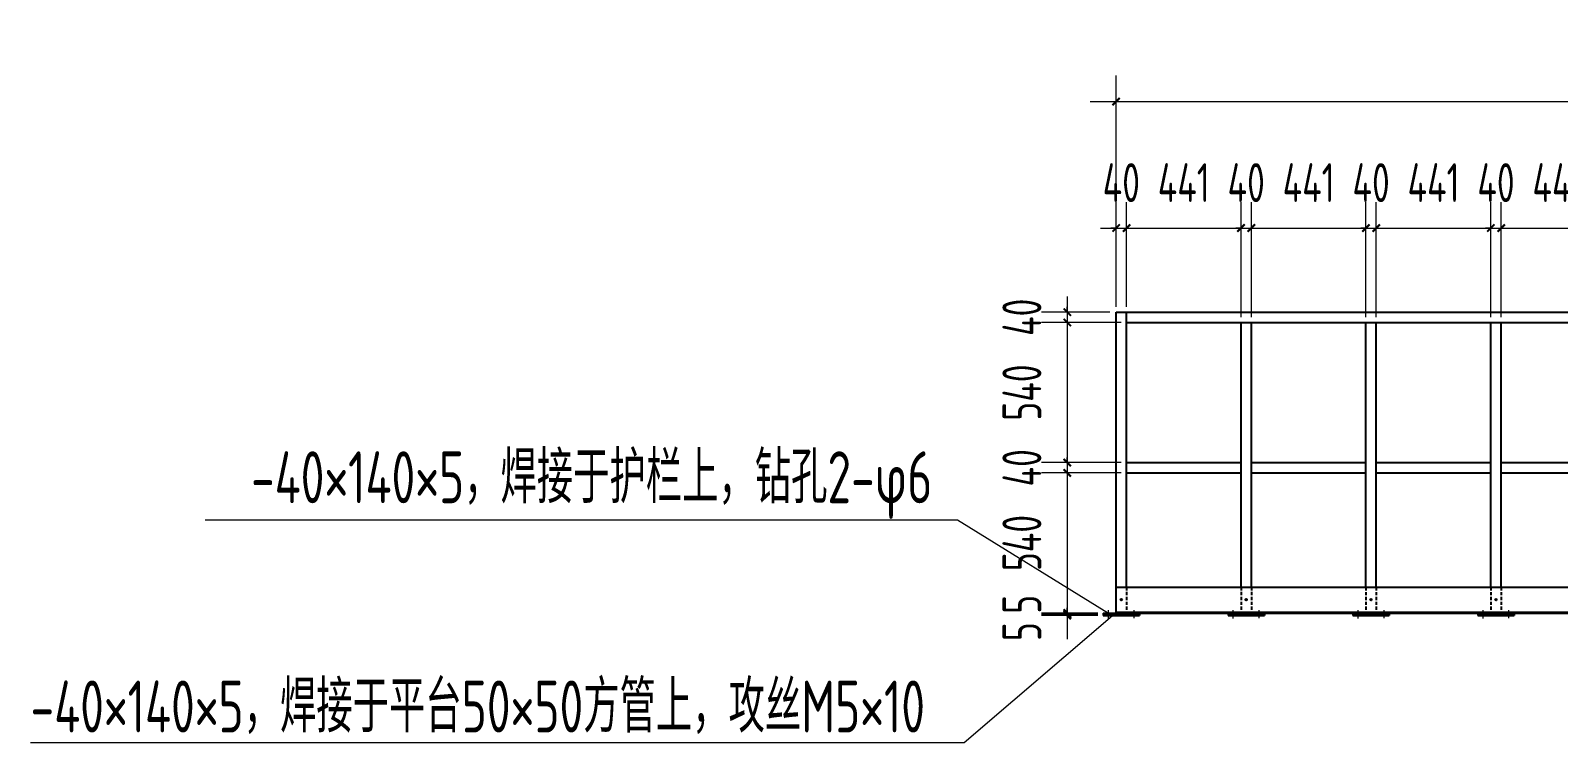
# Model space of a CAD drawing. Extents: x 498328 to 716449, y -893371 to -467753.
# Drawn here: x 542256 to 548145, y -856267 to -853524 of the extents above; entities that cross this region are included whole.
import ezdxf

# ---------------------------------------------------------------- set-up
doc = ezdxf.new("R2010")
doc.units = 0
doc.header["$LTSCALE"] = 1000
doc.header["$PDMODE"] = 35
doc.header["$PDSIZE"] = 20
doc.linetypes.add('2', pattern=[0.375, 0.25, -0.125])
doc.linetypes.add('CENTER', pattern=[2, 1.25, -0.25, 0.25, -0.25])
doc.layers.get('0').update_dxf_attribs({"linetype": 'CONTINUOUS'})
doc.layers.get('Defpoints').update_dxf_attribs({"linetype": 'CONTINUOUS'})
for name, color, linetype in [('01', 7, 'CONTINUOUS'), ('1轮廓实线层', 7, 'CONTINUOUS'), ('AXIS', 251, 'CENTER'), ('DIM', 3, 'CONTINUOUS'), ('PUB_TEXT', 7, 'CONTINUOUS'), ('焊缝', 1, 'CONTINUOUS')]:
    doc.layers.add(name, color=color, linetype=linetype)
doc.styles.add('TSSD_DIMENSION', font='Tssdeng.shx', dxfattribs={"width": 0.7, "bigfont": 'hztxt.shx'})
doc.styles.add('TSSD_REIN', font='Tssdeng.shx', dxfattribs={"width": 0.7, "bigfont": 'hztxt.shx'})
doc.dimstyles.new('TSSD_100_100$0', dxfattribs={"dimtxt": 380, "dimasz": 100, "dimexe": 100, "dimexo": 250, "dimgap": 50, "dimtad": 1, "dimdec": 0, "dimzin": 0, "dimdsep": 46, "dimtxsty": 'TSSD_DIMENSION', "dimblk": 'ARCHTICK', "dimblk1": 'ARCHTICK', "dimblk2": 'ARCHTICK', "dimsah": 1, "dimcen": 0, "dimdle": 100, "dimclrt": 7, "dimadec": 0, "dimazin": 0, "dimtfac": 1, "dimtdec": 0, "dimtix": 1, "dimtmove": 2, "dimatfit": 3, "dimldrblk": 'ARCHTICK', "dimfxl": 0, "dimtolj": 1, "dimtzin": 0, "dimarcsym": 0})

# ---------------------------------------------------------------- blocks, each defined once
blk = doc.blocks.new('_ARCHTICK')
at = {"color": 0, "const_width": 0.4}
blk.add_lwpolyline([(-0.71, -0.71), (0.71, 0.71)], dxfattribs=at)
blk = doc.blocks.new('*D671')
at = {"layer": 'Defpoints', "color": 0, "transparency": 16777216}
for p in [(546479.8, -854284.7), (546439.8, -854608.6), (546479.8, -854608.6)]:
    blk.add_point(p, dxfattribs=at)
at = {"layer": 'DIM', "color": 0, "lineweight": 9, "transparency": 16777216}
for p, q in [((546439.8, -854588.6), (546439.8, -854184.7)), ((546479.8, -854588.6), (546479.8, -854184.7)), ((546439.8, -854284.7), (546419.8, -854284.7)), ((546439.8, -854284.7), (546479.8, -854284.7)), ((546479.8, -854284.7), (546499.8, -854284.7))]:
    blk.add_line(p, q, dxfattribs=at)
at = {"layer": 'DIM', "color": 0, "lineweight": 9, "transparency": 16777216, "xscale": 20, "yscale": 20, "zscale": 20}
blk.add_blockref('_ARCHTICK', (546439.8, -854284.7), dxfattribs=at)
at = {"layer": 'DIM', "color": 0, "lineweight": 9, "transparency": 16777216, "xscale": 20, "yscale": 20, "zscale": 20, "rotation": 180}
blk.add_blockref('_ARCHTICK', (546479.8, -854284.7), dxfattribs=at)
at = {"layer": 'DIM', "color": 7, "lineweight": 20, "transparency": 16777216, "insert": (546459.8, -854109.7), "char_height": 150, "attachment_point": 5, "style": 'TSSD_DIMENSION'}
blk.add_mtext('\\A1;40', dxfattribs=at)
blk = doc.blocks.new('*D672')
at = {"layer": 'Defpoints', "color": 0, "transparency": 16777216}
for p in [(546921.1, -854284.7), (546479.8, -854608.6), (546921.1, -854648.6)]:
    blk.add_point(p, dxfattribs=at)
at = {"layer": 'DIM', "color": 0, "lineweight": 9, "transparency": 16777216}
for p, q in [((546479.8, -854588.6), (546479.8, -854184.7)), ((546921.1, -854628.6), (546921.1, -854184.7)), ((546379.8, -854284.7), (547021.1, -854284.7))]:
    blk.add_line(p, q, dxfattribs=at)
at = {"layer": 'DIM', "color": 0, "lineweight": 9, "transparency": 16777216, "xscale": 20, "yscale": 20, "zscale": 20, "rotation": 180}
blk.add_blockref('_ARCHTICK', (546479.8, -854284.7), dxfattribs=at)
at = {"layer": 'DIM', "color": 0, "lineweight": 9, "transparency": 16777216, "xscale": 20, "yscale": 20, "zscale": 20}
blk.add_blockref('_ARCHTICK', (546921.1, -854284.7), dxfattribs=at)
at = {"layer": 'DIM', "color": 7, "lineweight": 20, "transparency": 16777216, "insert": (546700.5, -854109.7), "char_height": 150, "attachment_point": 5, "style": 'TSSD_DIMENSION'}
blk.add_mtext('\\A1;441', dxfattribs=at)
blk = doc.blocks.new('*D673')
at = {"layer": 'Defpoints', "color": 0, "transparency": 16777216}
for p in [(546961.1, -854284.7), (546921.1, -854648.6), (546961.1, -854648.6)]:
    blk.add_point(p, dxfattribs=at)
at = {"layer": 'DIM', "color": 0, "lineweight": 9, "transparency": 16777216}
for p, q in [((546921.1, -854628.6), (546921.1, -854184.7)), ((546961.1, -854628.6), (546961.1, -854184.7)), ((546921.1, -854284.7), (546901.1, -854284.7)), ((546921.1, -854284.7), (546961.1, -854284.7)), ((546961.1, -854284.7), (546981.1, -854284.7))]:
    blk.add_line(p, q, dxfattribs=at)
at = {"layer": 'DIM', "color": 0, "lineweight": 9, "transparency": 16777216, "xscale": 20, "yscale": 20, "zscale": 20}
blk.add_blockref('_ARCHTICK', (546921.1, -854284.7), dxfattribs=at)
at = {"layer": 'DIM', "color": 0, "lineweight": 9, "transparency": 16777216, "xscale": 20, "yscale": 20, "zscale": 20, "rotation": 180}
blk.add_blockref('_ARCHTICK', (546961.1, -854284.7), dxfattribs=at)
at = {"layer": 'DIM', "color": 7, "lineweight": 20, "transparency": 16777216, "insert": (546941.1, -854109.7), "char_height": 150, "attachment_point": 5, "style": 'TSSD_DIMENSION'}
blk.add_mtext('\\A1;40', dxfattribs=at)
blk = doc.blocks.new('*D674')
at = {"layer": 'Defpoints', "color": 0, "transparency": 16777216}
for p in [(547402.5, -854284.7), (546961.1, -854648.6), (547402.5, -854648.6)]:
    blk.add_point(p, dxfattribs=at)
at = {"layer": 'DIM', "color": 0, "lineweight": 9, "transparency": 16777216}
for p, q in [((546961.1, -854628.6), (546961.1, -854184.7)), ((547402.5, -854628.6), (547402.5, -854184.7)), ((546861.1, -854284.7), (547502.5, -854284.7))]:
    blk.add_line(p, q, dxfattribs=at)
at = {"layer": 'DIM', "color": 0, "lineweight": 9, "transparency": 16777216, "xscale": 20, "yscale": 20, "zscale": 20, "rotation": 180}
blk.add_blockref('_ARCHTICK', (546961.1, -854284.7), dxfattribs=at)
at = {"layer": 'DIM', "color": 0, "lineweight": 9, "transparency": 16777216, "xscale": 20, "yscale": 20, "zscale": 20}
blk.add_blockref('_ARCHTICK', (547402.5, -854284.7), dxfattribs=at)
at = {"layer": 'DIM', "color": 7, "lineweight": 20, "transparency": 16777216, "insert": (547181.8, -854109.7), "char_height": 150, "attachment_point": 5, "style": 'TSSD_DIMENSION'}
blk.add_mtext('\\A1;441', dxfattribs=at)
blk = doc.blocks.new('*D675')
at = {"layer": 'Defpoints', "color": 0, "transparency": 16777216}
for p in [(547442.5, -854284.7), (547402.5, -854648.6), (547442.5, -854648.6)]:
    blk.add_point(p, dxfattribs=at)
at = {"layer": 'DIM', "color": 0, "lineweight": 9, "transparency": 16777216}
for p, q in [((547402.5, -854628.6), (547402.5, -854184.7)), ((547442.5, -854628.6), (547442.5, -854184.7)), ((547402.5, -854284.7), (547382.5, -854284.7)), ((547402.5, -854284.7), (547442.5, -854284.7)), ((547442.5, -854284.7), (547462.5, -854284.7))]:
    blk.add_line(p, q, dxfattribs=at)
at = {"layer": 'DIM', "color": 0, "lineweight": 9, "transparency": 16777216, "xscale": 20, "yscale": 20, "zscale": 20}
blk.add_blockref('_ARCHTICK', (547402.5, -854284.7), dxfattribs=at)
at = {"layer": 'DIM', "color": 0, "lineweight": 9, "transparency": 16777216, "xscale": 20, "yscale": 20, "zscale": 20, "rotation": 180}
blk.add_blockref('_ARCHTICK', (547442.5, -854284.7), dxfattribs=at)
at = {"layer": 'DIM', "color": 7, "lineweight": 20, "transparency": 16777216, "insert": (547422.5, -854109.7), "char_height": 150, "attachment_point": 5, "style": 'TSSD_DIMENSION'}
blk.add_mtext('\\A1;40', dxfattribs=at)
blk = doc.blocks.new('*D676')
at = {"layer": 'Defpoints', "color": 0, "transparency": 16777216}
for p in [(547883.9, -854284.7), (547442.5, -854648.6), (547883.9, -854648.6)]:
    blk.add_point(p, dxfattribs=at)
at = {"layer": 'DIM', "color": 0, "lineweight": 9, "transparency": 16777216}
for p, q in [((547442.5, -854628.6), (547442.5, -854184.7)), ((547883.9, -854628.6), (547883.9, -854184.7)), ((547342.5, -854284.7), (547983.9, -854284.7))]:
    blk.add_line(p, q, dxfattribs=at)
at = {"layer": 'DIM', "color": 0, "lineweight": 9, "transparency": 16777216, "xscale": 20, "yscale": 20, "zscale": 20, "rotation": 180}
blk.add_blockref('_ARCHTICK', (547442.5, -854284.7), dxfattribs=at)
at = {"layer": 'DIM', "color": 0, "lineweight": 9, "transparency": 16777216, "xscale": 20, "yscale": 20, "zscale": 20}
blk.add_blockref('_ARCHTICK', (547883.9, -854284.7), dxfattribs=at)
at = {"layer": 'DIM', "color": 7, "lineweight": 20, "transparency": 16777216, "insert": (547663.2, -854109.7), "char_height": 150, "attachment_point": 5, "style": 'TSSD_DIMENSION'}
blk.add_mtext('\\A1;441', dxfattribs=at)
blk = doc.blocks.new('*D677')
at = {"layer": 'Defpoints', "color": 0, "transparency": 16777216}
for p in [(547923.9, -854284.7), (547883.9, -854648.6), (547923.9, -854648.6)]:
    blk.add_point(p, dxfattribs=at)
at = {"layer": 'DIM', "color": 0, "lineweight": 9, "transparency": 16777216}
for p, q in [((547883.9, -854628.6), (547883.9, -854184.7)), ((547923.9, -854628.6), (547923.9, -854184.7)), ((547883.9, -854284.7), (547863.9, -854284.7)), ((547883.9, -854284.7), (547923.9, -854284.7)), ((547923.9, -854284.7), (547943.9, -854284.7))]:
    blk.add_line(p, q, dxfattribs=at)
at = {"layer": 'DIM', "color": 0, "lineweight": 9, "transparency": 16777216, "xscale": 20, "yscale": 20, "zscale": 20}
blk.add_blockref('_ARCHTICK', (547883.9, -854284.7), dxfattribs=at)
at = {"layer": 'DIM', "color": 0, "lineweight": 9, "transparency": 16777216, "xscale": 20, "yscale": 20, "zscale": 20, "rotation": 180}
blk.add_blockref('_ARCHTICK', (547923.9, -854284.7), dxfattribs=at)
at = {"layer": 'DIM', "color": 7, "lineweight": 20, "transparency": 16777216, "insert": (547903.9, -854109.7), "char_height": 150, "attachment_point": 5, "style": 'TSSD_DIMENSION'}
blk.add_mtext('\\A1;40', dxfattribs=at)
blk = doc.blocks.new('*D678')
at = {"layer": 'Defpoints', "color": 0, "transparency": 16777216}
for p in [(548365.2, -854284.7), (547923.9, -854648.6), (548365.2, -854648.6)]:
    blk.add_point(p, dxfattribs=at)
at = {"layer": 'DIM', "color": 0, "lineweight": 9, "transparency": 16777216}
for p, q in [((547923.9, -854628.6), (547923.9, -854184.7)), ((548365.2, -854628.6), (548365.2, -854184.7)), ((547823.9, -854284.7), (548465.2, -854284.7))]:
    blk.add_line(p, q, dxfattribs=at)
at = {"layer": 'DIM', "color": 0, "lineweight": 9, "transparency": 16777216, "xscale": 20, "yscale": 20, "zscale": 20, "rotation": 180}
blk.add_blockref('_ARCHTICK', (547923.9, -854284.7), dxfattribs=at)
at = {"layer": 'DIM', "color": 0, "lineweight": 9, "transparency": 16777216, "xscale": 20, "yscale": 20, "zscale": 20}
blk.add_blockref('_ARCHTICK', (548365.2, -854284.7), dxfattribs=at)
at = {"layer": 'DIM', "color": 7, "lineweight": 20, "transparency": 16777216, "insert": (548144.5, -854109.7), "char_height": 150, "attachment_point": 5, "style": 'TSSD_DIMENSION'}
blk.add_mtext('\\A1;441', dxfattribs=at)
blk = doc.blocks.new('*D694')
at = {"layer": 'Defpoints', "color": 0, "transparency": 16777216}
for p in [(546435.4, -854608.6), (546251.5, -854648.6), (546479.8, -854648.6)]:
    blk.add_point(p, dxfattribs=at)
at = {"layer": 'DIM', "color": 0, "lineweight": 9, "transparency": 16777216}
for p, q in [((546415.4, -854608.6), (546151.5, -854608.6)), ((546251.5, -854608.6), (546251.5, -854588.6)), ((546251.5, -854608.6), (546251.5, -854648.6)), ((546459.8, -854648.6), (546151.5, -854648.6)), ((546251.5, -854648.6), (546251.5, -854668.6))]:
    blk.add_line(p, q, dxfattribs=at)
at = {"layer": 'DIM', "color": 0, "lineweight": 9, "transparency": 16777216, "xscale": 20, "yscale": 20, "zscale": 20}
for p, rotation in [((546251.5, -854608.6), 270), ((546251.5, -854648.6), 90)]:
    blk.add_blockref('_ARCHTICK', p, dxfattribs=dict(at, rotation=rotation))
at = {"layer": 'DIM', "color": 7, "lineweight": 20, "transparency": 16777216, "insert": (546076.5, -854628.6), "char_height": 150, "attachment_point": 5, "rotation": 90, "style": 'TSSD_DIMENSION'}
blk.add_mtext('\\A1;40', dxfattribs=at)
blk = doc.blocks.new('*D695')
at = {"layer": 'Defpoints', "color": 0, "transparency": 16777216}
for p in [(546479.8, -854648.6), (546251.5, -855188.6), (546479.8, -855188.6)]:
    blk.add_point(p, dxfattribs=at)
at = {"layer": 'DIM', "color": 0, "lineweight": 9, "transparency": 16777216}
for p, q in [((546251.5, -854548.6), (546251.5, -855288.6)), ((546459.8, -854648.6), (546151.5, -854648.6)), ((546459.8, -855188.6), (546151.5, -855188.6))]:
    blk.add_line(p, q, dxfattribs=at)
at = {"layer": 'DIM', "color": 0, "lineweight": 9, "transparency": 16777216, "xscale": 20, "yscale": 20, "zscale": 20}
for p, rotation in [((546251.5, -854648.6), 90), ((546251.5, -855188.6), 270)]:
    blk.add_blockref('_ARCHTICK', p, dxfattribs=dict(at, rotation=rotation))
at = {"layer": 'DIM', "color": 7, "lineweight": 20, "transparency": 16777216, "insert": (546076.5, -854918.6), "char_height": 150, "attachment_point": 5, "rotation": 90, "style": 'TSSD_DIMENSION'}
blk.add_mtext('\\A1;540', dxfattribs=at)
blk = doc.blocks.new('*D696')
at = {"layer": 'Defpoints', "color": 0, "transparency": 16777216}
for p in [(546251.5, -855228.6), (546479.8, -855188.6), (546479.8, -855228.6)]:
    blk.add_point(p, dxfattribs=at)
at = {"layer": 'DIM', "color": 0, "lineweight": 9, "transparency": 16777216}
for p, q in [((546251.5, -855188.6), (546251.5, -855168.6)), ((546459.8, -855188.6), (546151.5, -855188.6)), ((546459.8, -855228.6), (546151.5, -855228.6)), ((546251.5, -855188.6), (546251.5, -855228.6)), ((546251.5, -855228.6), (546251.5, -855248.6))]:
    blk.add_line(p, q, dxfattribs=at)
at = {"layer": 'DIM', "color": 0, "lineweight": 9, "transparency": 16777216, "xscale": 20, "yscale": 20, "zscale": 20}
for p, rotation in [((546251.5, -855188.6), 270), ((546251.5, -855228.6), 90)]:
    blk.add_blockref('_ARCHTICK', p, dxfattribs=dict(at, rotation=rotation))
at = {"layer": 'DIM', "color": 7, "lineweight": 20, "transparency": 16777216, "insert": (546076.5, -855208.6), "char_height": 150, "attachment_point": 5, "rotation": 90, "style": 'TSSD_DIMENSION'}
blk.add_mtext('\\A1;40', dxfattribs=at)
blk = doc.blocks.new('*D697')
at = {"layer": 'Defpoints', "color": 0, "transparency": 16777216}
for p in [(546479.8, -855228.6), (546251.5, -855768.4), (546389.8, -855768.4)]:
    blk.add_point(p, dxfattribs=at)
at = {"layer": 'DIM', "color": 0, "lineweight": 9, "transparency": 16777216}
for p, q in [((546251.5, -855128.6), (546251.5, -855868.4)), ((546459.8, -855228.6), (546151.5, -855228.6)), ((546369.8, -855768.4), (546151.5, -855768.4))]:
    blk.add_line(p, q, dxfattribs=at)
at = {"layer": 'DIM', "color": 0, "lineweight": 9, "transparency": 16777216, "xscale": 20, "yscale": 20, "zscale": 20}
for p, rotation in [((546251.5, -855228.6), 90), ((546251.5, -855768.4), 270)]:
    blk.add_blockref('_ARCHTICK', p, dxfattribs=dict(at, rotation=rotation))
at = {"layer": 'DIM', "color": 7, "lineweight": 20, "transparency": 16777216, "insert": (546076.5, -855498.5), "char_height": 150, "attachment_point": 5, "rotation": 90, "style": 'TSSD_DIMENSION'}
blk.add_mtext('\\A1;540', dxfattribs=at)
blk = doc.blocks.new('*D698')
at = {"layer": 'Defpoints', "color": 0, "transparency": 16777216}
for p in [(546251.5, -855773.4), (546389.8, -855768.4), (546389.8, -855773.4)]:
    blk.add_point(p, dxfattribs=at)
at = {"layer": 'DIM', "color": 0, "lineweight": 9, "transparency": 16777216}
for p, q in [((546251.5, -855768.4), (546251.5, -855748.4)), ((546369.8, -855768.4), (546151.5, -855768.4)), ((546369.8, -855773.4), (546151.5, -855773.4)), ((546251.5, -855768.4), (546251.5, -855773.4)), ((546251.5, -855773.4), (546251.5, -855793.4))]:
    blk.add_line(p, q, dxfattribs=at)
at = {"layer": 'DIM', "color": 0, "lineweight": 9, "transparency": 16777216, "xscale": 20, "yscale": 20, "zscale": 20}
for p, rotation in [((546251.5, -855768.4), 270), ((546251.5, -855773.4), 90)]:
    blk.add_blockref('_ARCHTICK', p, dxfattribs=dict(at, rotation=rotation))
at = {"layer": 'DIM', "color": 7, "lineweight": 20, "transparency": 16777216, "insert": (546076.5, -855734.8), "char_height": 150, "attachment_point": 5, "rotation": 90, "style": 'TSSD_DIMENSION'}
blk.add_mtext('\\A1;5', dxfattribs=at)
blk = doc.blocks.new('*D699')
at = {"layer": 'Defpoints', "color": 0, "transparency": 16777216}
for p in [(546251.5, -855778.4), (546389.7, -855778.4), (546389.8, -855773.4)]:
    blk.add_point(p, dxfattribs=at)
at = {"layer": 'DIM', "color": 0, "lineweight": 9, "transparency": 16777216}
for p, q in [((546251.5, -855773.4), (546251.5, -855753.4)), ((546369.8, -855773.4), (546151.5, -855773.4)), ((546369.7, -855778.4), (546151.5, -855778.4)), ((546251.5, -855773.4), (546251.5, -855778.4)), ((546251.5, -855778.4), (546251.5, -855798.4))]:
    blk.add_line(p, q, dxfattribs=at)
at = {"layer": 'DIM', "color": 0, "lineweight": 9, "transparency": 16777216, "xscale": 20, "yscale": 20, "zscale": 20}
for p, rotation in [((546251.5, -855773.4), 270), ((546251.5, -855778.4), 90)]:
    blk.add_blockref('_ARCHTICK', p, dxfattribs=dict(at, rotation=rotation))
at = {"layer": 'DIM', "color": 7, "lineweight": 20, "transparency": 16777216, "insert": (546076.5, -855840.1), "char_height": 150, "attachment_point": 5, "rotation": 90, "style": 'TSSD_DIMENSION'}
blk.add_mtext('\\A1;5', dxfattribs=at)
blk = doc.blocks.new('*D706')
at = {"layer": 'Defpoints', "color": 0, "transparency": 16777216}
for p in [(551774.7, -853797.2), (546439.8, -854608.6), (551774.7, -854608.6)]:
    blk.add_point(p, dxfattribs=at)
at = {"layer": 'DIM', "color": 0, "lineweight": 9, "transparency": 16777216}
for p, q in [((546439.8, -854588.6), (546439.8, -853697.2)), ((551774.7, -854588.6), (551774.7, -853697.2)), ((546339.8, -853797.2), (551874.7, -853797.2))]:
    blk.add_line(p, q, dxfattribs=at)
at = {"layer": 'DIM', "color": 0, "lineweight": 9, "transparency": 16777216, "xscale": 20, "yscale": 20, "zscale": 20, "rotation": 180}
blk.add_blockref('_ARCHTICK', (546439.8, -853797.2), dxfattribs=at)
at = {"layer": 'DIM', "color": 0, "lineweight": 9, "transparency": 16777216, "xscale": 20, "yscale": 20, "zscale": 20}
blk.add_blockref('_ARCHTICK', (551774.7, -853797.2), dxfattribs=at)
at = {"layer": 'DIM', "color": 7, "lineweight": 20, "transparency": 16777216, "insert": (549107.3, -853622.2), "char_height": 150, "attachment_point": 5, "style": 'TSSD_DIMENSION'}
blk.add_mtext('\\A1;5335', dxfattribs=at)

msp = doc.modelspace()

# ---------------------------------------------------------------- linework, layer by layer
at = {"layer": '01', "color": 8, "lineweight": 9}
for p, q in [((542929.3, -855409.1), (545827.9, -855409.1)), ((545827.9, -855409.1), (546409.8, -855768.2)), ((545854.3, -856266.9), (546425.5, -855778.3)), ((542255.7, -856266.9), (545854.3, -856266.9))]:
    msp.add_line(p, q, dxfattribs=at)
at = {"layer": '1轮廓实线层', "color": 8, "linetype": '2', "ltscale": 0.05}
for p, q in [((546479.8, -855668.4), (546479.8, -855765.4)), ((546921.1, -855668.4), (546921.1, -855765.4)), ((546961.1, -855668.4), (546961.1, -855765.4)), ((547402.5, -855668.5), (547402.5, -855765.5)), ((547442.5, -855668.5), (547442.5, -855765.5)), ((547883.9, -855668.5), (547883.9, -855765.5)), ((547923.9, -855668.5), (547923.9, -855765.5))]:
    msp.add_line(p, q, dxfattribs=at)
at = {"layer": 'AXIS', "lineweight": 20}
for p, q in [((546409.8, -855788.7), (546409.8, -855757.7)), ((546509.8, -855788.6), (546509.8, -855757.6)), ((546891.1, -855788.7), (546891.1, -855757.7)), ((546991.2, -855788.6), (546991.2, -855757.6)), ((547372.5, -855788.7), (547372.5, -855757.7)), ((547472.5, -855788.6), (547472.5, -855757.6)), ((547853.8, -855788.7), (547853.8, -855757.7)), ((547953.9, -855788.6), (547953.9, -855757.6))]:
    msp.add_line(p, q, dxfattribs=at)
at = {"layer": '焊缝', "color": 0}
for p, q in [((546439.8, -854608.6), (551774.7, -854608.6)), ((546439.8, -855768.6), (546439.8, -854608.6)), ((546479.8, -855668.4), (546479.8, -854608.6)), ((546479.8, -854648.6), (551734.7, -854648.6)), ((546921.1, -855668.4), (546921.1, -854648.6)), ((546961.1, -855668.4), (546961.1, -854648.6)), ((547402.5, -855668.5), (547402.5, -854648.6)), ((547442.5, -855668.5), (547442.5, -854648.6)), ((547883.9, -855668.5), (547883.9, -854648.6)), ((547923.9, -855668.5), (547923.9, -854648.6)), ((546479.8, -855188.6), (546921.1, -855188.6)), ((546479.8, -855228.6), (546921.1, -855228.6)), ((546961.1, -855188.6), (547402.5, -855188.6)), ((546961.1, -855228.6), (547402.5, -855228.6)), ((547442.5, -855188.6), (547883.9, -855188.6)), ((547442.5, -855228.6), (547883.9, -855228.6)), ((547923.9, -855188.6), (548365.2, -855188.6)), ((547923.9, -855228.6), (548365.2, -855228.6)), ((546389.8, -855768.4), (546529.8, -855768.4)), ((546389.8, -855768.4), (546389.8, -855778.4)), ((546389.8, -855773.4), (546529.8, -855773.4)), ((546389.8, -855778.4), (546529.8, -855778.4)), ((546529.8, -855768.4), (546529.8, -855778.4)), ((546871.1, -855768.4), (547011.1, -855768.4)), ((546871.1, -855768.4), (546871.1, -855778.4)), ((546871.1, -855773.4), (547011.1, -855773.4)), ((546871.1, -855778.4), (547011.1, -855778.4)), ((547011.1, -855768.4), (547011.1, -855778.4)), ((547352.5, -855768.4), (547492.5, -855768.4)), ((547352.5, -855768.4), (547352.5, -855778.4)), ((547352.5, -855773.4), (547492.5, -855773.4)), ((547352.5, -855778.4), (547492.5, -855778.4)), ((547492.5, -855768.4), (547492.5, -855778.4)), ((547833.9, -855768.4), (547973.9, -855768.4)), ((547833.9, -855768.4), (547833.9, -855778.4)), ((547833.9, -855773.4), (547973.9, -855773.4)), ((547833.9, -855778.4), (547973.9, -855778.4)), ((547973.9, -855768.4), (547973.9, -855778.4))]:
    msp.add_line(p, q, dxfattribs=at)
at = {"layer": '焊缝', "color": 7, "true_color": 0xffffff}
for p, q in [((546439.8, -855668.4), (551774.7, -855668.6)), ((546439.8, -855765.4), (551774.7, -855765.6)), ((546439.8, -855768.4), (551774.7, -855768.6))]:
    msp.add_line(p, q, dxfattribs=at)
at = {"layer": '焊缝', "color": 0, "const_width": 6}
for points in [[(546409.8, -855768.4), (546409.8, -855778.4)], [(546509.8, -855768.4), (546509.8, -855778.4)], [(546891.1, -855768.4), (546891.1, -855778.4)], [(546991.2, -855768.4), (546991.2, -855778.4)], [(547372.5, -855768.4), (547372.5, -855778.4)], [(547472.5, -855768.4), (547472.5, -855778.4)], [(547853.8, -855768.4), (547853.8, -855778.4)], [(547953.9, -855768.4), (547953.9, -855778.4)]]:
    msp.add_lwpolyline(points, dxfattribs=at)
at = {"layer": '焊缝', "color": 7, "true_color": 0xffffff}
for centre in [(546459.8, -855716.9), (546941.1, -855716.9), (547422.5, -855717), (547903.9, -855717)]:
    msp.add_circle(centre, 3, dxfattribs=at)

# ---------------------------------------------------------------- texts
at = {"layer": 'PUB_TEXT', "lineweight": 15, "style": 'TSSD_REIN', "width": 0.7}
for s, p in [('-40×140×5，焊接于护栏上，钻孔2-φ6', (543105.5, -855345.1)), ('-40×140×5，焊接于平台50×50方管上，攻丝M5×10', (542255.7, -856228.4))]:
    msp.add_text(s, height=200, dxfattribs=at).set_placement(p)

# ---------------------------------------------------------------- dimensions: what is measured, and where the dimension line sits
at = {"layer": 'DIM', "lineweight": 20}
for base, p1, p2, picture, middle in [((551774.7, -853797.2), (546439.8, -854608.6), (551774.7, -854608.6), '*D706', (549107.3, -853622.2)), ((546479.8, -854284.7), (546439.8, -854608.6), (546479.8, -854608.6), '*D671', (546459.8, -854109.7)), ((546921.1, -854284.7), (546479.8, -854608.6), (546921.1, -854648.6), '*D672', (546700.5, -854109.7)), ((546961.1, -854284.7), (546921.1, -854648.6), (546961.1, -854648.6), '*D673', (546941.1, -854109.7)), ((547402.5, -854284.7), (546961.1, -854648.6), (547402.5, -854648.6), '*D674', (547181.8, -854109.7)), ((547442.5, -854284.7), (547402.5, -854648.6), (547442.5, -854648.6), '*D675', (547422.5, -854109.7)), ((547883.9, -854284.7), (547442.5, -854648.6), (547883.9, -854648.6), '*D676', (547663.2, -854109.7)), ((547923.9, -854284.7), (547883.9, -854648.6), (547923.9, -854648.6), '*D677', (547903.9, -854109.7)), ((548365.2, -854284.7), (547923.9, -854648.6), (548365.2, -854648.6), '*D678', (548144.5, -854109.7))]:
    dim = msp.add_linear_dim(base=base, p1=p1, p2=p2, dimstyle='TSSD_100_100$0', override={"dimtxt": 150, "dimasz": 20, "dimexo": 20, "dimgap": 100, "dimsah": 0, "dimatfit": 0, "dimlwd": 9, "dimlwe": 9}, dxfattribs=at)
    dim.commit()
    dim.dimension.update_dxf_attribs({"geometry": picture, "text_midpoint": middle})
for base, p1, p2, picture, middle in [((546251.5, -854648.6), (546435.4, -854608.6), (546479.8, -854648.6), '*D694', (546076.5, -854628.6)), ((546251.5, -855188.6), (546479.8, -854648.6), (546479.8, -855188.6), '*D695', (546076.5, -854918.6)), ((546251.5, -855228.6), (546479.8, -855188.6), (546479.8, -855228.6), '*D696', (546076.5, -855208.6)), ((546251.5, -855768.4), (546479.8, -855228.6), (546389.8, -855768.4), '*D697', (546076.5, -855498.5))]:
    dim = msp.add_linear_dim(base=base, p1=p1, p2=p2, angle=90, dimstyle='TSSD_100_100$0', override={"dimtxt": 150, "dimasz": 20, "dimexo": 20, "dimgap": 100, "dimsah": 0, "dimatfit": 0, "dimlwd": 9, "dimlwe": 9}, dxfattribs=at)
    dim.commit()
    dim.dimension.update_dxf_attribs({"geometry": picture, "text_midpoint": middle})
for base, p1, p2, picture, middle in [((546251.5, -855773.4), (546389.8, -855768.4), (546389.8, -855773.4), '*D698', (546076.5, -855734.8)), ((546251.5, -855778.4), (546389.8, -855773.4), (546389.7, -855778.4), '*D699', (546076.5, -855840.1))]:
    dim = msp.add_linear_dim(base=base, p1=p1, p2=p2, angle=90, dimstyle='TSSD_100_100$0', override={"dimtxt": 150, "dimasz": 20, "dimexo": 20, "dimgap": 100, "dimsah": 0, "dimatfit": 0, "dimlwd": 9, "dimlwe": 9}, dxfattribs=at)
    dim.commit()
    dim.dimension.update_dxf_attribs({"geometry": picture, "text_midpoint": middle, "dimtype": 160})

doc.saveas('drawing.dxf')
